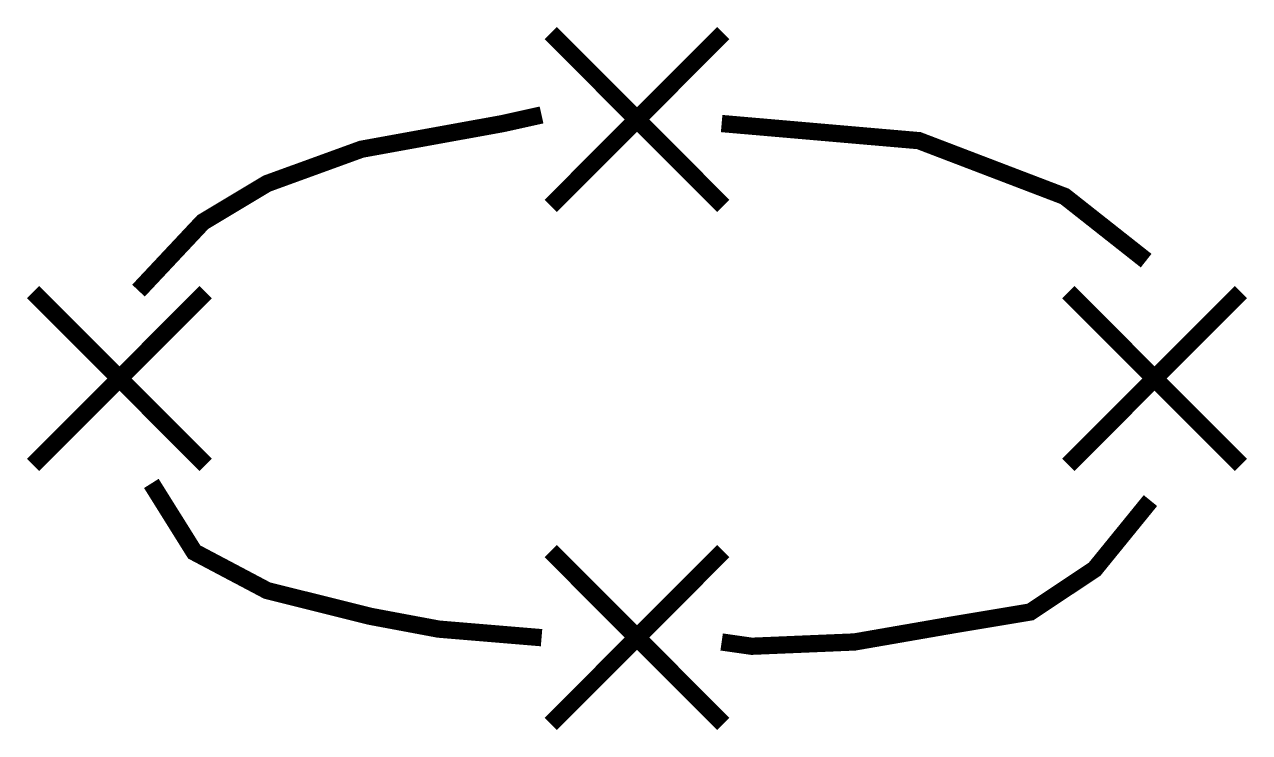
# Model space of a CAD drawing. Extents: x 4.45 to 11.55, y 1.95 to 6.05.
import ezdxf

# ---------------------------------------------------------------- set-up
doc = ezdxf.new("R2010")
doc.units = 0
doc.header["$MEASUREMENT"] = 0
doc.layers.get('0').update_dxf_attribs({"linetype": 'CONTINUOUS'})

msp = doc.modelspace()

# ---------------------------------------------------------------- linework, layer by layer
at = {"const_width": 0.1}
for points in [[(8.5, 6), (7.5, 5)], [(7.5, 6), (8.5, 5)], [(5.1107, 4.5089), (5.4835, 4.9059), (5.8562, 5.1292), (6.403, 5.3278), (7.2231, 5.4766), (7.4468, 5.5263)], [(8.4906, 5.4766), (9.6338, 5.3774), (10.4787, 5.0548), (10.9509, 4.6826), (10.9509, 4.6826)], [(4.5, 4.5), (5.5, 3.5)], [(5.5, 4.5), (4.5, 3.5)], [(11.5, 4.5), (10.5, 3.5)], [(10.5, 4.5), (11.5, 3.5)], [(5.1852, 3.3923), (5.4338, 2.9952), (5.8562, 2.7719), (6.4527, 2.623), (6.8503, 2.5486), (7.4468, 2.499)], [(10.9758, 3.293), (10.6527, 2.896), (10.2799, 2.6479), (9.8326, 2.5734), (9.261, 2.4742), (8.6645, 2.4493), (8.4906, 2.4742)], [(7.5, 3), (8.5, 2)], [(8.5, 3), (7.5, 2)]]:
    msp.add_lwpolyline(points, dxfattribs=at)

doc.saveas('drawing.dxf')
